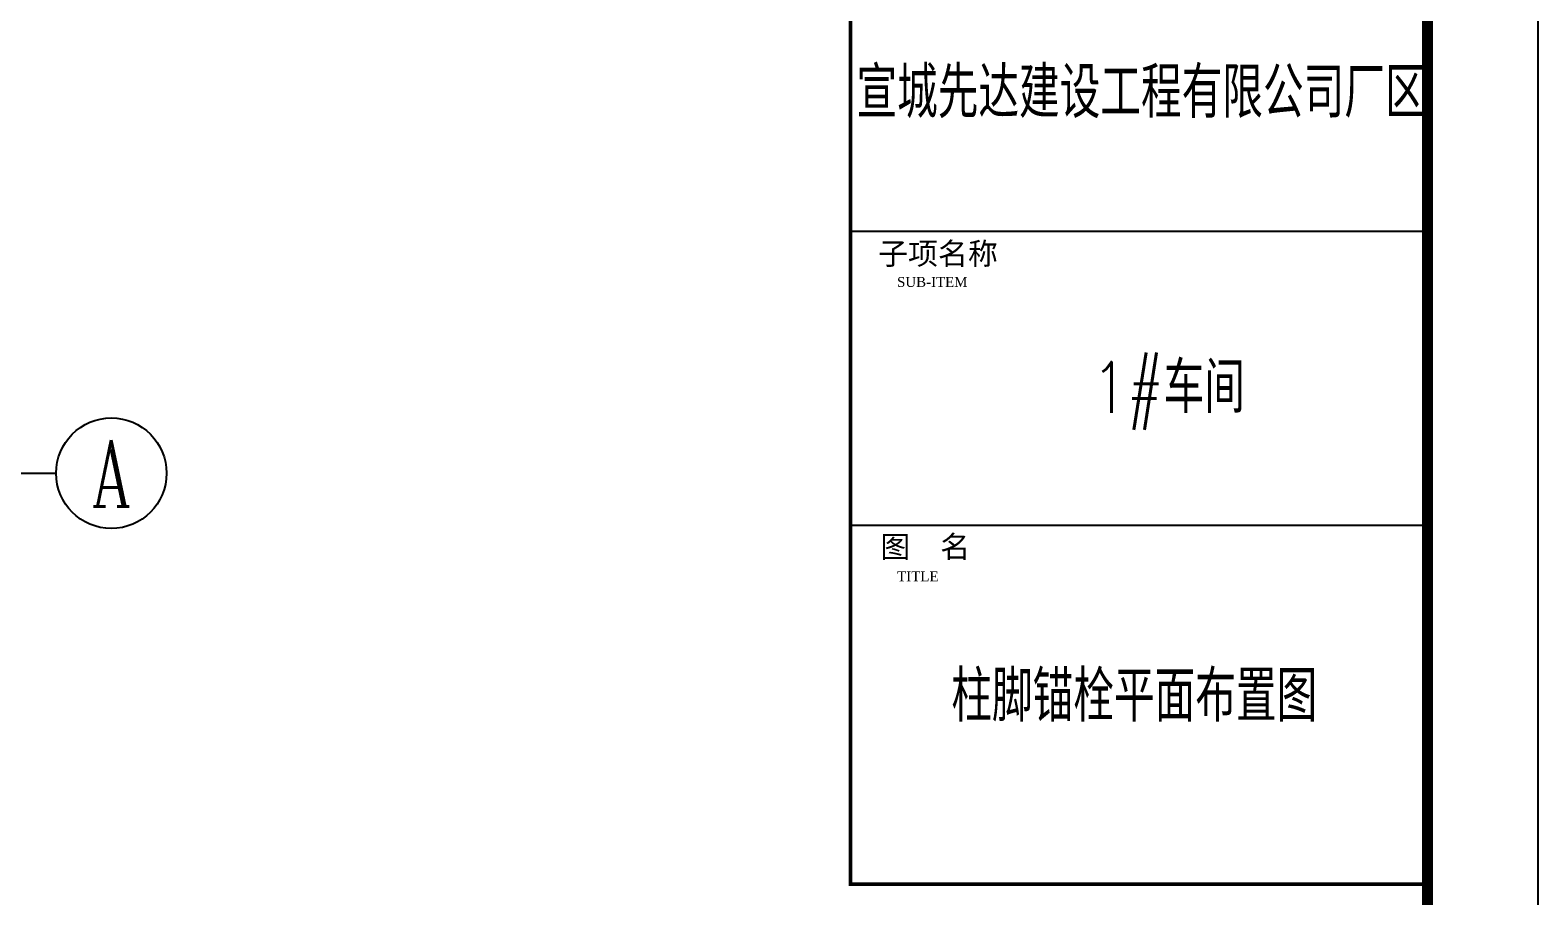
# Model space of a CAD drawing. Extents: x -3102990 to -851544, y -5293060 to -2540151.
# Drawn here: x -2034115 to -2020468, y -2659915 to -2652081 of the extents above; entities that cross this region are included whole.
import ezdxf
from ezdxf.enums import TextEntityAlignment as Align

# ---------------------------------------------------------------- set-up
doc = ezdxf.new("R2010")
doc.units = 0
doc.header["$LTSCALE"] = 1000
doc.layers.get('0').update_dxf_attribs({"linetype": 'CONTINUOUS'})
for name, color, linetype in [('NUM', 7, 'CONTINUOUS'), ('PUB_TEXT', 7, 'CONTINUOUS'), ('PUB_TITLE', 4, 'CONTINUOUS'), ('WIN', 3, 'CONTINUOUS')]:
    doc.layers.add(name, color=color, linetype=linetype)
doc.layers.add('yichutu', color=7, linetype='CONTINUOUS', true_color=0xffffff, plot=False)
doc.styles.add('GHF', font='times.ttf')
doc.styles.add('HZTXT', font='txt.shx', dxfattribs={"width": 0.7, "height": 300, "bigfont": 'hztxt.shx'})
doc.styles.add('STYLE1', font='simhei.ttf', dxfattribs={"width": 0.8})
doc.styles.add('TSSD_Axis', font='Complex.shx', dxfattribs={"width": 0.7, "bigfont": 'hztxt.shx'})

# ---------------------------------------------------------------- blocks, each defined once
blk = doc.blocks.new('ts_axno')
at = {"color": 0, "linetype": 'ByBlock', "lineweight": -2}
blk.add_circle((0, 0), 0.5, dxfattribs=at)
at = {"color": 0, "linetype": 'ByBlock', "lineweight": -2, "style": 'TSSD_Axis', "width": 0.7}
blk.add_attdef('A', text='', height=0.6, dxfattribs=at).set_placement((0, 0), align=Align.MIDDLE_CENTER)
blk = doc.blocks.new('A$C16496DF1')
at = {"layer": 'PUB_TITLE', "color": 4}
for p, q in [((97879, 19003), (103100, 19003)), ((97879, 16343), (103100, 16343))]:
    blk.add_line(p, q, dxfattribs=at)
at = {"layer": 'PUB_TITLE'}
blk.add_lwpolyline([(0, 0), (0, 42000), (104100, 42000), (104100, 0)], close=True, dxfattribs=at)
at = {"layer": 'PUB_TITLE', "const_width": 100}
blk.add_lwpolyline([(103100, 1000), (103100, 41000), (713, 41000), (713, 1000), (103100, 1000)], dxfattribs=at)
at = {"layer": 'PUB_TITLE', "color": 4, "const_width": 35.1}
blk.add_lwpolyline([(97879, 24321), (103100, 24321), (103100, 13093), (97879, 13093)], close=True, dxfattribs=at)
at = {"layer": 'PUB_TEXT'}
for s, height, style, p in [('子项名称', 198.6, 'STYLE1', (98129, 18700)), ('SUB-ITEM', 89.4, 'GHF', (98300, 18498)), ('图  名', 198.6, 'STYLE1', (98149, 16047)), ('TITLE', 89.4, 'GHF', (98301, 15834))]:
    blk.add_text(s, height=height, dxfattribs=dict(at, style=style)).set_placement(p)
at = {"layer": 'WIN', "color": 6, "style": 'HZTXT', "width": 0.8}
for s, p in [('宣城先达建设工程有限公司厂区', (97932, 20027)), ('1#车间', (100066, 17358))]:
    blk.add_text(s, height=460, dxfattribs=at).set_placement(p)
blk = doc.blocks.new('yct-1041-420-104100-42000-100-2006.0')
at = {"layer": 'yichutu', "color": 7, "true_color": 0xffffff}
blk.add_lwpolyline([(0, 0), (0, 42000), (104100, 42000), (104100, 0)], close=True, dxfattribs=at)

msp = doc.modelspace()

# ---------------------------------------------------------------- linework, layer by layer
at = {"layer": 'NUM', "ltscale": 1.5}
msp.add_line((-2037196.76, -2656090.5), (-2033879.87, -2656090.5), dxfattribs=at)

# ---------------------------------------------------------------- block references
at = {"ltscale": 1.5}
msp.add_blockref('A$C16496DF1', (-2124567.88, -2672902.4), dxfattribs=at)
at = {"layer": 'NUM'}
ref = msp.add_blockref('ts_axno', (-2033379.87, -2656090.5), dxfattribs=dict(at, xscale=1000, yscale=1000, zscale=1000))
ref.add_attrib('A', 'A', dxfattribs={"height": 600, "style": 'TSSD_Axis', "width": 0.7}).set_placement((-2033379.87, -2656090.5), align=Align.MIDDLE_CENTER)
at = {"layer": 'yichutu'}
msp.add_blockref('yct-1041-420-104100-42000-100-2006.0', (-2124567.87, -2672902.4), dxfattribs=at)

# ---------------------------------------------------------------- texts
at = {"layer": 'WIN', "color": 3, "style": 'HZTXT', "width": 0.8}
msp.add_text('柱脚锚栓平面布置图', height=460, dxfattribs=at).set_placement((-2024120.59, -2658337.91), align=Align.CENTER)

doc.saveas('drawing.dxf')
